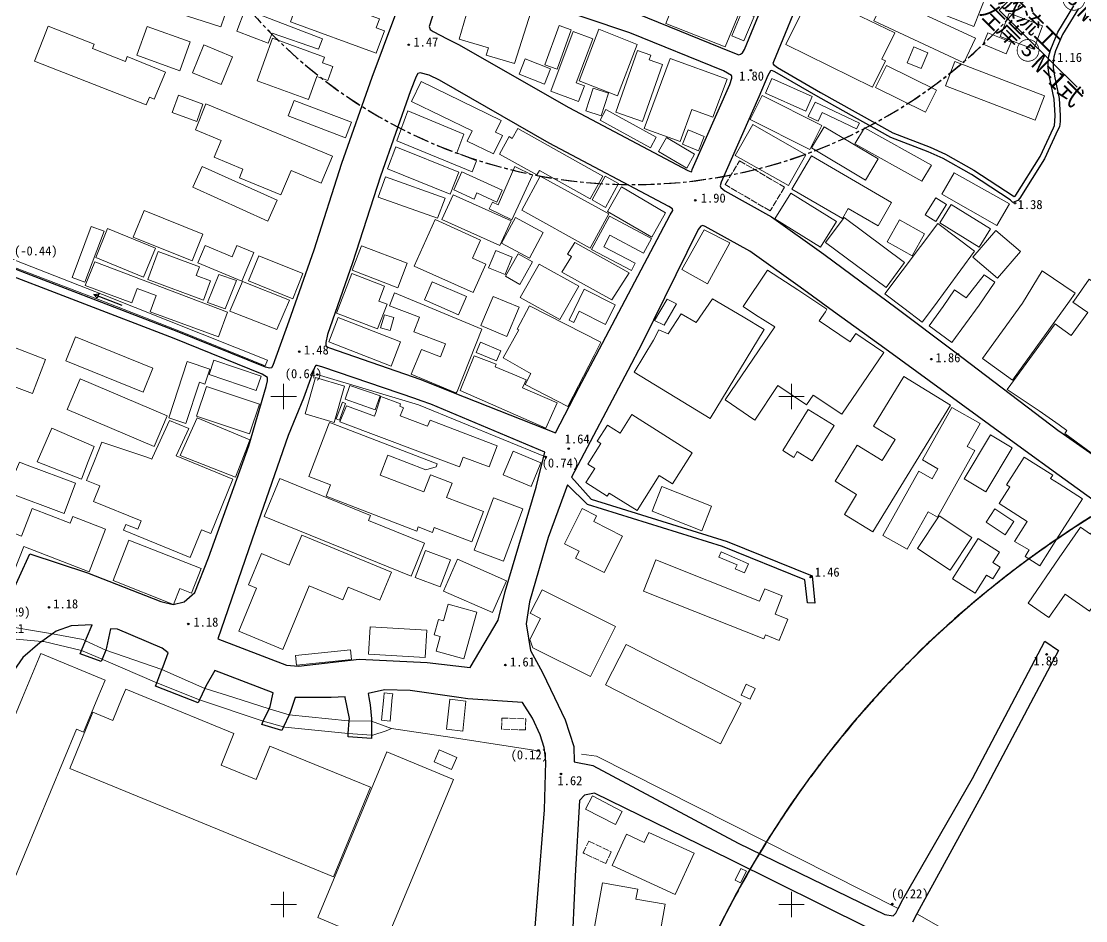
# Model space of a CAD drawing. Header units: metres. Extents: x -18 to 909, y -213 to 1219.
# Drawn here: x 188.3 to 397.9, y 76.8 to 253.9 of the extents above; entities that cross this region are included whole.
import ezdxf
from ezdxf.enums import TextEntityAlignment as Align

# ---------------------------------------------------------------- set-up
doc = ezdxf.new("R2010")
doc.units = ezdxf.units.M
doc.linetypes.add('CENTER', pattern=[5.08, 3.175, -0.635, 0.635, -0.635])
doc.linetypes.add('DASHED', pattern=[1.524, 1.27, -0.254])
for name, color, linetype in [('D-STR-HTXT', 7, 'Continuous'), ('S-SUV', 7, 'Continuous'), ('S-SUV-CELN', 7, 'Continuous'), ('S-SUV-RIV', 7, 'Continuous'), ('S-SUV-SRVR', 7, 'Continuous'), ('S-SUV-STR', 7, 'Continuous'), ('S-SUV-TTL', 7, 'Continuous')]:
    doc.layers.add(name, color=color, linetype=linetype)
doc.styles.add('JP', font='msgothic.ttc')

msp = doc.modelspace()

# ---------------------------------------------------------------- linework, layer by layer
at = {"layer": 'D-STR-HTXT', "lineweight": 18, "true_color": 0xff0000}
msp.add_lwpolyline([(384.06, 259.28), (380.89, 256.08), (396.24, 240.88)], dxfattribs=at)
at = {"layer": 'S-SUV', "lineweight": 25, "true_color": 0xffffff}
for points in [[(202.61, 200.09), (203.61, 200.19)], [(208.21, 197.95), (202.61, 200.09)], [(203.29, 199.35), (202.61, 200.09)], [(203.61, 200.19), (203.29, 199.35)]]:
    msp.add_lwpolyline(points, dxfattribs=at)
at = {"layer": 'S-SUV-CELN', "linetype": 'CENTER', "lineweight": 25, "true_color": 0xffffff}
for centre, radius, start, end in [((308.73, 321.75), 100, 75.646, 75.6231), ((308.73, 321.75), 100, 75.6231, 64.1639), ((504.94, -13.33), 200, 45.2741, 41.8862), ((504.94, -13.33), 200, 41.8862, 38.4498), ((504.94, -13.33), 200, 38.4498, 36.1566), ((504.94, -13.33), 200, 36.1566, 31.9453), ((504.94, -13.33), 200, 31.9453, 31.6256)]:
    msp.add_arc(centre, radius, start, end, dxfattribs=at)
at = {"layer": 'S-SUV-RIV', "lineweight": 13, "true_color": 0x0000ff}
for points in [[(182.45, 208.59), (204.32, 200.1), (236.81, 187.13)], [(236.35, 186.02), (219.68, 192.82), (204.4, 198.79), (181.94, 207.29)], [(236.81, 187.13), (236.35, 186.02)], [(246.63, 184.34), (266.54, 178.35), (291.58, 168.11)], [(183.46, 135.14), (194.46, 133.28)], [(192.36, 131.8), (181.57, 132.75)], [(194.46, 133.28), (200.5, 132.15), (201, 131.92)], [(200.2, 129.97), (192.78, 131.76), (192.36, 131.8)], [(204.26, 128.27), (200.2, 129.97)], [(201, 131.92), (204.96, 130.08)], [(204.96, 130.08), (216.02, 126.23)], [(215.03, 123.65), (204.54, 128.15), (204.26, 128.27)], [(216.02, 126.23), (224.48, 122.55)], [(223.42, 120.27), (215.03, 123.65)], [(224.48, 122.55), (224.53, 122.53), (230.19, 120.73)], [(236, 116.06), (223.62, 120.19), (223.42, 120.27)], [(230.19, 120.73), (237.13, 118.52)], [(237.13, 118.52), (241.06, 117.35)], [(239.97, 114.97), (236, 116.06)], [(241.06, 117.35), (252.69, 116.14), (252.91, 116.14)], [(252.91, 116.14), (257.29, 116.07)], [(257.29, 116.07), (261.26, 114.67)], [(252.73, 113.64), (240.25, 114.9), (239.97, 114.97)], [(257.3, 113.32), (252.73, 113.64)], [(261.26, 114.67), (260.21, 114.21), (257.55, 113.3), (257.3, 113.32)], [(261.26, 114.67), (273.21, 112.84), (285.04, 111.03), (290.49, 110.16)], [(298.65, 109.59), (301.61, 109.21), (361.02, 79.18)], [(364.68, 78.15), (396.24, 60.16)]]:
    msp.add_lwpolyline(points, dxfattribs=at)
at = {"layer": 'S-SUV-SRVR', "lineweight": 25, "true_color": 0x808080}
for points in [[(385.33, 370.58), (375.19, 343.63), (368.26, 324.74), (358.22, 298.56), (348.68, 275.66), (336.46, 245.93)], [(330.74, 248.33), (342.97, 278.06), (350.49, 296.11)], [(237.93, 186.15), (241.1, 194.91), (245.98, 208.88), (251.48, 225.93), (257.44, 242.89), (264.13, 260.86), (267.13, 270.77)], [(275.57, 266.3), (292.03, 261.21), (309.54, 255.39), (328.1, 247.85)], [(274.39, 262.48), (272.25, 263.03), (271.81, 262.77), (268.68, 252.83), (268.87, 252.28), (269.42, 251.88), (272.2, 250.43)], [(326.59, 244.14), (308.16, 251.64), (290.78, 257.42), (274.39, 262.48)], [(396.49, 256.42), (393.33, 251.29), (392, 248.07), (391.68, 246.86), (391.52, 245.73), (391.52, 244.8), (391.78, 243.09), (392.7, 238.66), (392.92, 235.33), (392.88, 234.16), (392.75, 233.12), (392.47, 232.49), (389.85, 226.77), (384.98, 219.03), (384.58, 218.62), (383.59, 218.21), (383.04, 218.76), (375.42, 223.69), (369.84, 226.84), (366.93, 228.15), (359.55, 231.03), (345.22, 238.99), (336.72, 243.94)], [(337.22, 244.8), (345.72, 239.86), (359.97, 231.94), (367.31, 229.08), (370.3, 227.73), (375.93, 224.55), (383.67, 219.54), (383.82, 219.39), (384.01, 219.47), (384.19, 219.65), (388.97, 227.25), (391.56, 232.91), (391.78, 233.39), (391.88, 234.24), (391.91, 235.31), (391.71, 238.53), (390.79, 242.92), (390.52, 244.73), (390.52, 245.8), (390.69, 247.06), (391.06, 248.4), (392.44, 251.74), (395.62, 256.93)], [(272.2, 250.43), (274.44, 249.33), (296.15, 236.9), (319.61, 224.48)], [(328.1, 247.85), (329.63, 247.28), (329.97, 247.4), (330.33, 247.7), (330.74, 248.33)], [(336.46, 245.93), (336.35, 245.58), (336.46, 245.36), (337.22, 244.8)], [(268.67, 243.25), (266.89, 243.75), (266.41, 243.63), (266.08, 243), (264.97, 240.17)], [(315.87, 217.41), (292.28, 229.9), (270.68, 242.27), (268.67, 243.25)], [(335.35, 243.22), (333.56, 239), (326.14, 222.19)], [(327.86, 241.44), (328.28, 242.69), (328.27, 243.02), (328.16, 243.21), (326.59, 244.14)], [(336.72, 243.94), (336.14, 244.19), (335.84, 244.1), (335.35, 243.22)], [(320.47, 224.69), (327.86, 241.44)], [(264.97, 240.17), (259.07, 223.37), (253.57, 206.34), (248.64, 192.24)], [(319.61, 224.48), (320.25, 224.23), (320.39, 224.34), (320.47, 224.69)], [(326.14, 222.19), (325.95, 221.46), (326.06, 221.16), (326.86, 220.48)], [(326.86, 220.48), (336.05, 215.39), (346.39, 208.02), (360.78, 197.31)], [(316.14, 215.8), (316.62, 216.65), (316.58, 216.95), (315.87, 217.41)], [(301.57, 188.17), (316.14, 215.8)], [(321.61, 212.88), (310.6, 190.53)], [(322.99, 213.48), (322.53, 213.65), (322.12, 213.53), (321.61, 212.88)], [(348.3, 196.77), (341.73, 201.52), (331.77, 208.61), (322.99, 213.48)], [(235.74, 184.39), (218.42, 191.4), (181.49, 205.58)], [(182.07, 207.07), (219, 192.89), (236.34, 185.87)], [(360.78, 197.31), (371.88, 188.97), (392.71, 173.18)], [(392.71, 164.47), (385.32, 169.82), (358.38, 189.44), (348.3, 196.77)], [(248.64, 192.24), (248.28, 190.64), (248.28, 190.2), (248.39, 189.83), (249.03, 189.59)], [(249.03, 189.59), (267.02, 183.37), (273.35, 180.81)], [(310.6, 190.53), (307.79, 185.14), (296.71, 164.11), (300.56, 159.77), (327.32, 151.46)], [(273.35, 180.81), (293.53, 172.85), (298.1, 181.7), (301.57, 188.17)], [(236.34, 185.87), (237.3, 185.65), (237.67, 185.72), (237.93, 186.15)], [(247.72, 185.81), (246.6, 186.11), (246.35, 186.1), (246.16, 185.84), (245.27, 183.5)], [(267.05, 179.17), (265.8, 179.62), (247.72, 185.81)], [(236.54, 181.95), (236.83, 183.09), (236.83, 183.42), (236.79, 183.72), (235.74, 184.39)], [(245.27, 183.5), (243.92, 179.71), (240.89, 172.34)], [(233.12, 170.32), (236.54, 181.95)], [(240.89, 172.34), (234.4, 153.6), (227.04, 132.31), (240.57, 127.08), (242.93, 126.94), (254.87, 128.27), (268.24, 127.66), (276.75, 126.65), (282.21, 135.98), (283.61, 141.64), (289.71, 162.14), (291.43, 169.06), (268.98, 178.47)], [(268.98, 178.47), (267.05, 179.17)], [(392.71, 173.18), (392.81, 173.11), (412.55, 159.34), (415.57, 157.24), (415.68, 157.84), (424.87, 150.24), (433.21, 145.15), (441.71, 138.49), (461.48, 124.13), (466.43, 120.72)], [(183.86, 135.64), (190.04, 149.02), (201.35, 145.29), (215.81, 139.68), (218.26, 139.05), (220.44, 139.56), (222.5, 141.43), (225.18, 148.23), (233.12, 170.32)], [(412.21, 150.25), (410.68, 151.47), (392.71, 164.47)], [(343.12, 139.4), (342.64, 143.92), (326.43, 150.49), (299.86, 158.73), (295.87, 162.61), (292.1, 152.23), (288.39, 139.6), (287.75, 135.28), (288.64, 129.99), (290.98, 125.68)], [(327.32, 151.46), (344.06, 144.69), (344.62, 139.3)], [(344.62, 139.3), (343.12, 139.4)], [(201.21, 132.43), (202.33, 135.06), (198.15, 134.85), (195.22, 133.81)], [(216.02, 126.23), (216.25, 126.83), (217.27, 129.51), (216.08, 130.45), (207.26, 134.17), (205.89, 134.28), (205.15, 130.57), (204.96, 130.08)], [(194.46, 133.28), (192.36, 131.8)], [(195.22, 133.81), (194.46, 133.28)], [(201, 131.92), (201.21, 132.43)], [(191.96, 131.51), (188.62, 128.63), (184.28, 122.25), (183.17, 120.73)], [(192.36, 131.8), (191.96, 131.51)], [(199.93, 129.32), (200.2, 129.97)], [(200.2, 129.97), (201, 131.92)], [(204.96, 130.08), (204.26, 128.27)], [(384.04, 120.73), (389.89, 131.81)], [(392.6, 130.02), (387.68, 120.73)], [(389.89, 131.81), (392.6, 130.02)], [(204.09, 127.83), (199.93, 129.32)], [(204.26, 128.27), (204.09, 127.83)], [(215.03, 123.65), (216.02, 126.23)], [(237.34, 118.98), (237.96, 121.69), (226.43, 126.07), (224.68, 122.98)], [(290.98, 125.68), (293.34, 120.73)], [(214.77, 122.97), (215.03, 123.65)], [(223.15, 119.69), (214.77, 122.97)], [(224.48, 122.55), (223.42, 120.27)], [(224.68, 122.98), (224.48, 122.55)], [(274.47, 120.73), (264.93, 122.15), (259.86, 122.26), (256.65, 121.52), (256.79, 120.73)], [(223.42, 120.27), (223.15, 119.69)], [(249.36, 120.73), (242.26, 120.75), (241.27, 117.81)], [(252.13, 120.73), (252.09, 120.91), (249.36, 120.73)], [(252.95, 116.6), (252.13, 120.73)], [(256.79, 120.73), (257.05, 119.32), (257.29, 116.56), (257.29, 116.07)], [(287.21, 40), (289.55, 75.51), (291.38, 98.62), (291.6, 108.09), (291.52, 109.49), (291.32, 110.87), (290.49, 113.42), (289.02, 116.7), (287.03, 119.74), (276.26, 120.47), (274.47, 120.73)], [(293.34, 120.73), (295.42, 116.35), (297.12, 111.08), (297.23, 108.09), (300.87, 107.35), (329.53, 92.09), (358.39, 78.02), (360.04, 77.76), (360.57, 78.28)], [(361.91, 80.98), (375.63, 104.81), (384.04, 120.73)], [(387.68, 120.73), (378.03, 102.51), (365.14, 79.01)], [(236, 116.06), (237.13, 118.52)], [(237.13, 118.52), (237.34, 118.98)], [(241.27, 117.81), (241.06, 117.35)], [(235.72, 115.45), (236, 116.06)], [(239.63, 114.22), (235.72, 115.45)], [(241.06, 117.35), (239.97, 114.97)], [(252.73, 113.64), (252.91, 116.14)], [(252.91, 116.14), (252.95, 116.6)], [(257.29, 116.07), (257.3, 113.32)], [(239.97, 114.97), (239.63, 114.22)], [(252.68, 113.03), (252.73, 113.64)], [(257.3, 113.32), (257.3, 112.7)], [(257.3, 112.7), (252.68, 113.03)], [(327.95, 88.82), (301.18, 101.91), (299.26, 101.51), (298.26, 100.47), (297.42, 85.63), (296.69, 69.59), (301.42, 68.17)], [(356.76, 40), (358.55, 65.31), (358.55, 70.13), (357.22, 73.1), (355.19, 75.35), (327.95, 88.82)], [(361.02, 79.18), (361.91, 80.98)], [(360.57, 78.28), (361.02, 79.18)], [(364.68, 78.15), (363.81, 76.51)], [(365.14, 79.01), (364.68, 78.15)]]:
    msp.add_lwpolyline(points, dxfattribs=at)
for centre in [(264.63, 249.26), (391.64, 246.15), (331.99, 244.25), (321.06, 218.64), (384.01, 218.07), (243.07, 188.84), (367.51, 187.36), (246.63, 184.34), (296.14, 169.74), (291.58, 168.11), (343.77, 144.46), (193.82, 138.49), (221.23, 135.22), (390.24, 129.24), (283.66, 127.14), (290.18, 110.32), (294.6, 105.69), (359.87, 80.08)]:
    msp.add_circle(centre, 0.15, dxfattribs=at)
at = {"layer": 'S-SUV-STR', "lineweight": 13, "true_color": 0x808080}
for points in [[(375.9, 252.84), (364.19, 257.42), (365.28, 260.21), (360.91, 261.96), (362.32, 265.56), (378.4, 259.24), (375.9, 252.84)], [(227.6, 252.82), (220.89, 254.98), (221.44, 256.68), (215.45, 258.59), (216.36, 261.09), (229.06, 257.01), (227.6, 252.82)], [(258.23, 247.61), (241.33, 253.78), (243.57, 259.93), (258.85, 254.34), (258.21, 252.57), (259.83, 251.98), (258.23, 247.61)], [(285.46, 245.56), (279.89, 247.24), (280.34, 248.67), (274.54, 250.39), (275.96, 255.08), (270.99, 256.56), (272.42, 260.76), (288.74, 255.87), (285.46, 245.56)], [(326.97, 248.84), (315.25, 253.44), (317.89, 259.98), (329.62, 255.38), (326.97, 248.84)], [(355.98, 240.89), (338.86, 249.29), (342.2, 256.1), (343.87, 255.28), (345.56, 258.77), (360.33, 251.58), (357.81, 246.42), (358.52, 246.09), (355.98, 240.89)], [(373.96, 245.72), (356.2, 253.98), (358.45, 258.84), (376.22, 250.59), (373.96, 245.72)], [(236.97, 249.56), (230.78, 251.92), (232.44, 256.25), (247.66, 250.42), (246.86, 248.39), (237.76, 251.57), (236.97, 249.56)], [(330.64, 250.05), (328.28, 251), (330.25, 255.77), (332.62, 254.82), (330.64, 250.05)], [(387.69, 248.41), (381.11, 250.89), (382.84, 255.48), (389.42, 253), (387.69, 248.41)], [(212.93, 237.43), (190.91, 246.05), (193.61, 252.95), (202.71, 249.37), (202.37, 248.52), (208.83, 245.98), (209.19, 246.96), (216.72, 243.88), (214.52, 238.56), (213.56, 238.97), (212.93, 237.43)], [(219.56, 244.16), (211.09, 247.2), (213.12, 252.86), (221.59, 249.83), (219.56, 244.16)], [(293.85, 244.47), (291.46, 245.33), (294.24, 253.03), (296.62, 252.17), (293.85, 244.47)], [(298.06, 238.1), (292.61, 240.11), (297, 251.88), (300.85, 250.45), (297.63, 241.77), (299.23, 241.18), (298.06, 238.1)], [(305.74, 239.19), (298.19, 242.19), (302.04, 252.32), (309.6, 249.32), (305.74, 239.19)], [(382.28, 247.47), (377.73, 249.36), (378.68, 251.63), (383.23, 249.74), (382.28, 247.47)], [(244.88, 238.46), (234.76, 242.16), (237.83, 250.53), (248.07, 246.79), (247.68, 245.72), (249.7, 244.98), (248.67, 242.21), (246.53, 242.99), (244.88, 238.46)], [(227.72, 241.46), (222.07, 243.76), (224.3, 249.22), (229.95, 246.91), (227.72, 241.46)], [(310.65, 234.15), (305.43, 236), (309.71, 248.12), (312.32, 247.2), (312, 246.28), (314.61, 245.36), (310.65, 234.15)], [(365.53, 244.57), (362.77, 245.72), (364.06, 248.82), (366.82, 247.66), (365.53, 244.57)], [(291.34, 241.5), (286.38, 243.49), (287.55, 246.52), (292.52, 244.52), (291.34, 241.5)], [(318.11, 230.2), (310.99, 232.77), (316.08, 246.54), (327.35, 242.48), (324.52, 235.01), (320.37, 236.5), (318.11, 230.2)], [(387.98, 234.44), (370.34, 241.19), (372.15, 245.95), (389.79, 239.21), (387.98, 234.44)], [(366.4, 235.99), (356.54, 240.85), (358.69, 245.21), (368.55, 240.35), (366.4, 235.99)], [(281.32, 227.76), (276.14, 230.27), (277.12, 232.3), (265.2, 238.11), (267.08, 242), (282.84, 234.35), (281.72, 232.04), (283.07, 231.37), (281.32, 227.76)], [(342.81, 236.16), (334.87, 239.73), (336.11, 242.62), (344.06, 239.05), (342.81, 236.16)], [(222.9, 234.18), (218.04, 235.95), (219.27, 239.31), (224.12, 237.55), (222.9, 234.18)], [(302.51, 235.27), (299.48, 236.26), (300.93, 240.7), (303.95, 239.71), (302.51, 235.27)], [(343.61, 228.66), (331.87, 234.52), (334.23, 239.24), (345.97, 233.38), (343.61, 228.66)], [(239.47, 219.69), (231.28, 223.07), (231.99, 224.78), (226.33, 227.11), (227.7, 230.44), (222.62, 232.54), (224.71, 237.61), (249.59, 227.33), (247.41, 222.03), (241.46, 224.52), (239.47, 219.69)], [(252.16, 230.92), (240.86, 235.24), (242.05, 238.31), (253.35, 233.99), (252.16, 230.92)], [(352.79, 232.71), (346.05, 235.93), (345.23, 234.23), (343.29, 235.15), (344.68, 237.96), (353.36, 233.8), (352.79, 232.71)], [(277.09, 224.22), (262.26, 230.36), (264.47, 236.23), (275.46, 231.68), (274.13, 228), (278, 226.4), (277.09, 224.22)], [(312.23, 228.99), (302.3, 234.43), (303.41, 236.51), (313.34, 231.07), (312.23, 228.99)], [(300.37, 218.93), (290.36, 224.51), (289.87, 223.63), (282.49, 227.74), (284.4, 231.17), (285.02, 230.82), (286.13, 232.76), (302.88, 223.37), (300.37, 218.93)], [(339.39, 221.52), (328.9, 227.49), (332.36, 233.56), (342.84, 227.6), (339.39, 221.52)], [(354.57, 222.63), (343.97, 228.95), (346.46, 233.11), (357.05, 226.79), (354.57, 222.63)], [(365.69, 222.43), (352.49, 229.75), (354.39, 232.88), (367.59, 225.56), (365.69, 222.43)], [(319.4, 224.99), (313.84, 228.25), (315.37, 230.99), (320.93, 227.73), (319.4, 224.99)], [(321.7, 228.4), (318.56, 229.68), (319.66, 232.5), (322.8, 231.22), (321.7, 228.4)], [(272.81, 219.84), (260.42, 224.83), (262.12, 229.14), (274.51, 224.16), (272.81, 219.84)], [(357.04, 213.58), (351.19, 217.02), (350.03, 215.03), (340.08, 220.85), (343.92, 227.42), (359.72, 218.18), (357.04, 213.58)], [(236.89, 214.54), (222.1, 221.21), (223.95, 225.32), (238.75, 218.64), (236.89, 214.54)], [(277.52, 218.85), (273.49, 220.71), (275.09, 224.27), (283.03, 220.62), (281.96, 218.29), (278.06, 220.09), (277.52, 218.85)], [(284.94, 214.8), (280.48, 216.94), (281.12, 218.29), (282.22, 217.75), (285.54, 225.26), (288.97, 223.6), (284.94, 214.8)], [(270.28, 215.09), (258.59, 219.26), (260.08, 223.24), (271.78, 219.06), (270.28, 215.09)], [(300.34, 209.23), (286.88, 216.71), (290.54, 223.42), (304.01, 215.95), (300.34, 209.23)], [(303.4, 217.24), (300.73, 218.71), (303.29, 223.4), (305.96, 221.92), (303.4, 217.24)], [(380.44, 213.67), (369.57, 219.82), (372.04, 224.07), (382.91, 217.93), (380.44, 213.67)], [(312.47, 211.35), (303.74, 216.45), (306.5, 221.27), (315.22, 216.16), (312.47, 211.35)], [(282.56, 209.71), (271.18, 214.85), (273.38, 219.73), (284.77, 214.58), (282.56, 209.71)], [(345.69, 209.39), (336.71, 214.98), (339.85, 220.06), (348.83, 214.48), (345.69, 209.39)], [(368.4, 214.46), (366.35, 215.8), (368.44, 219.14), (370.49, 217.8), (368.4, 214.46)], [(221.96, 206.71), (210.4, 211.36), (212.53, 216.64), (224.08, 211.98), (221.96, 206.71)], [(376.95, 209.43), (369.2, 214.17), (371.46, 217.78), (379.21, 213.04), (376.95, 209.43)], [(277.31, 200.5), (265.71, 205.7), (269.83, 214.83), (278.79, 210.81), (277.18, 207.25), (279.82, 206.06), (277.31, 200.5)], [(288.41, 207.24), (282.92, 210.21), (285.65, 215.25), (291.13, 212.27), (288.41, 207.24)], [(310.89, 208.21), (304.23, 211.77), (303.03, 209.5), (309.25, 206.23), (308.49, 204.8), (300.65, 208.95), (304.14, 215.53), (312.44, 211.13), (310.89, 208.21)], [(358.62, 201.48), (346.72, 210.32), (350.36, 215.23), (362.25, 206.4), (358.62, 201.48)], [(362.15, 197.37), (358.37, 200.2), (368.82, 214.07), (376.01, 208.6), (367.97, 197.62), (365.73, 194.66), (362.15, 197.37)], [(363.74, 207.69), (358.84, 210.44), (361.29, 214.81), (366.19, 212.06), (363.74, 207.69)], [(200.88, 202.53), (198.39, 203.44), (202.08, 213.47), (204.63, 212.53), (200.88, 202.53)], [(212.42, 203.53), (203.01, 207.36), (205.33, 213.08), (214.74, 209.24), (212.42, 203.53)], [(323.44, 202.16), (318.43, 205.02), (322.79, 212.82), (327.84, 210.26), (323.44, 202.16)], [(380.55, 203.28), (375.7, 207.43), (380.21, 212.69), (385.06, 208.54), (380.55, 203.28)], [(231.76, 202.73), (223.12, 206.35), (224.54, 209.74), (229.88, 207.5), (230.81, 209.71), (234.11, 208.33), (231.76, 202.73)], [(262.49, 201.42), (253.49, 204.86), (255.33, 209.69), (264.33, 206.26), (262.49, 201.42)], [(304.64, 199.01), (294.77, 204.47), (296.71, 207.55), (295.92, 208.04), (297.35, 210.31), (308.01, 204.33), (304.64, 199.01)], [(224.19, 198.98), (213.23, 203.05), (215.28, 208.57), (223.42, 205.54), (222.79, 203.84), (225.6, 202.81), (224.19, 198.98)], [(241.78, 199.26), (233.08, 202.76), (235.09, 207.71), (243.78, 204.22), (241.78, 199.26)], [(283.6, 204.04), (280.36, 205.36), (281.76, 208.77), (285, 207.44), (283.6, 204.04)], [(286.54, 202.08), (283.7, 203.68), (286.2, 208.09), (289.03, 206.5), (286.54, 202.08)], [(227.15, 191.74), (213.72, 196.69), (214.91, 199.91), (211.14, 201.3), (210.09, 198.44), (200.94, 201.84), (202.79, 206.49), (228.97, 196.64), (227.15, 191.74)], [(294.39, 195.17), (286.59, 199.5), (290.3, 206.05), (298.1, 201.72), (294.39, 195.17)], [(228.46, 197.28), (225.01, 198.49), (227.27, 204.05), (230.72, 202.84), (228.46, 197.28)], [(258.51, 193.35), (250.44, 196.44), (253.41, 204.21), (259.86, 201.74), (258.73, 198.8), (260.36, 198.18), (258.51, 193.35)], [(332.91, 196.11), (330.46, 197.75), (335.27, 204.88), (341.22, 201.03), (346.96, 197.2), (346.68, 196.7), (345.45, 194.89), (351.52, 190.79), (352.64, 192.43), (358.15, 188.7), (349.89, 176.5), (344.29, 180.29), (342.97, 178.34), (337.34, 182.15), (332.76, 175.38), (326.93, 179.32), (336.69, 193.75), (332.91, 196.11)], [(369.89, 197.7), (372.1, 201.03), (374.42, 199.42), (377.92, 203.94), (380.01, 202.54), (376.95, 198), (371.6, 190.66), (367.13, 193.91), (369.89, 197.7)], [(385.49, 198.37), (389.39, 204.78), (395.83, 200.37), (394.73, 198.77), (392.71, 195.96), (383.49, 183.2), (377.61, 187.46), (385.49, 198.37)], [(238.65, 193.18), (229.41, 196.81), (231.93, 202.63), (241.16, 199), (238.65, 193.18)], [(274.43, 196.12), (267.72, 199.03), (269.27, 202.59), (275.98, 199.68), (274.43, 196.12)], [(392.71, 193.73), (395.08, 192), (398.37, 196.52), (395.39, 198.55), (395.57, 198.8), (398.62, 203.14), (404.34, 199.26), (404.29, 199.18), (402.55, 196.79), (408.21, 192.66), (400.62, 182.25), (405.91, 178.4), (399.01, 168.94), (393.82, 172.73), (394.24, 173.3), (392.71, 174.4), (388.79, 177.21), (382.48, 181.4), (391.9, 194.32), (392.71, 193.73)], [(273.6, 180.88), (265.12, 184.38), (267.16, 189.27), (270.9, 187.82), (271.88, 190.36), (265.65, 192.77), (266.75, 195.6), (260.84, 197.89), (261.82, 200.41), (279.01, 193.24), (274.15, 181.02), (274, 180.7), (273.6, 180.88)], [(283.95, 191.83), (278.85, 193.97), (281.26, 199.73), (286.37, 197.59), (283.95, 191.83)], [(303.37, 194.19), (298.21, 196.82), (297.11, 194.57), (296.22, 195.01), (299.2, 201.13), (305.26, 198.05), (303.37, 194.19)], [(312.85, 191.11), (313.9, 193.14), (315.7, 192.33), (318.29, 196.26), (321.21, 194.6), (324.47, 199.27), (330.5, 195.71), (334.62, 193.21), (323.99, 175.69), (309.01, 184.78), (312.85, 191.11)], [(314.91, 194.06), (313.05, 194.97), (315.5, 199.18), (317.36, 198.26), (314.91, 194.06)], [(285.98, 193.29), (288.41, 197.89), (302.46, 190.68), (301.16, 188.06), (295.95, 178.03), (287.56, 182.39), (288.66, 184.52), (288.3, 184.71), (283.23, 187.62), (286.33, 193.11), (285.98, 193.29)], [(261.18, 186), (248.88, 190.76), (250.73, 195.55), (263.03, 190.8), (261.18, 186)], [(260.96, 193), (259.08, 193.56), (259.83, 196.1), (261.72, 195.55), (260.96, 193)], [(212.31, 180.85), (197.08, 187.05), (199.01, 191.78), (214.24, 185.58), (212.31, 180.85)], [(190.53, 180.57), (184.42, 182.92), (187, 189.64), (193.11, 187.29), (190.53, 180.57)], [(281.91, 187.02), (277.92, 188.7), (278.78, 190.71), (282.77, 189.03), (281.91, 187.02)], [(220.77, 174.67), (217.4, 175.81), (220.99, 186.87), (225.45, 185.36), (224.5, 182.45), (223.41, 182.8), (220.77, 174.67)], [(234.61, 181.22), (225.33, 184.36), (226.28, 187.15), (235.56, 184.01), (234.61, 181.22)], [(274.79, 181.18), (277.5, 188.01), (281.84, 186.4), (281.67, 185.88), (285.9, 184.08), (287.75, 183.27), (287.06, 181.72), (293.84, 178.73), (291.65, 173.75), (274.79, 181.18)], [(214.52, 170.19), (197.39, 177.48), (199.93, 183.46), (217.07, 176.18), (214.52, 170.19)], [(249.92, 174.91), (244.21, 176.6), (246.27, 183.72), (251.98, 182.03), (249.92, 174.91)], [(371.3, 178.32), (356.03, 153.35), (350.42, 156.78), (352.83, 160.72), (348.58, 163.32), (352.94, 170.44), (357.87, 167.43), (360.39, 171.55), (356.12, 174.15), (362.11, 183.95), (371.3, 178.32)], [(233.28, 172.66), (222.85, 176.16), (224.81, 181.98), (235.23, 178.48), (233.28, 172.66)], [(258.01, 177.38), (252.14, 179.5), (253.02, 182.18), (259, 180.14), (258.01, 177.38)], [(250.99, 175.34), (250.37, 175.6), (251.56, 178.89), (252.18, 178.63), (250.99, 175.34)], [(251.08, 175), (252.4, 178.18), (256.85, 176.51), (257.87, 176.12), (258.14, 176.84), (259.17, 179.98), (263.01, 178.57), (262.87, 178.08), (263.58, 177.81), (262.97, 176.19), (268.32, 174.17), (268.82, 175.35), (282.05, 170.32), (280.48, 166.15), (275.33, 168.09), (274.6, 166.14), (251.08, 175)], [(313.95, 164.45), (309.59, 157.55), (304.11, 161), (303.73, 160.41), (299.52, 163.07), (301.26, 165.82), (299.89, 166.69), (302.45, 170.76), (301.76, 171.19), (303.78, 174.38), (306.26, 172.81), (308.55, 176.44), (320.46, 168.93), (316.59, 162.79), (313.95, 164.45)], [(348.4, 174.32), (344.07, 167.33), (341.14, 169.15), (340.45, 168.03), (338.29, 169.37), (343.3, 177.47), (348.4, 174.32)], [(365.79, 167.52), (371.56, 177.82), (377.13, 174.71), (374.6, 170.17), (376.07, 169.35), (368.75, 156.27), (366.89, 157.31), (362.79, 149.98), (358.01, 152.65), (365.09, 165.31), (367.73, 163.83), (368.81, 165.76), (365.79, 167.52)], [(202.77, 167.31), (204.22, 171.03), (213.28, 167.97), (214.04, 167.66), (214.18, 168.03), (217.5, 175.29), (221.3, 173.71), (218.82, 168.32), (230, 163.76), (225.67, 153.04), (223.84, 153.79), (221.6, 148.29), (208.44, 153.66), (208.91, 154.82), (211.26, 153.86), (211.94, 155.54), (202.56, 159.36), (203.8, 162.41), (201.2, 163.47), (202.77, 167.31)], [(219.63, 168.37), (223, 175.79), (233.32, 171.47), (232.88, 170.25), (230.49, 164.14), (219.63, 168.37)], [(248.85, 174.42), (249.02, 174.91), (249.74, 174.65), (270.26, 166.78), (270.02, 166.14), (268.03, 165.54), (260.49, 168.43), (259, 164.55), (267.62, 161.25), (268.91, 164.58), (273.18, 162.94), (272.1, 160.15), (279.34, 157.38), (277.05, 151.41), (269.65, 154.24), (269.28, 153.26), (266.51, 154.33), (266.2, 153.52), (248.37, 160.36), (249.23, 162.6), (244.94, 164.25), (248.85, 174.42)], [(192.68, 166.68), (191.49, 167.13), (194.37, 173.77), (202.71, 170.19), (201.54, 167.23), (200.17, 163.74), (192.68, 166.68)], [(374.02, 163.78), (379.18, 172.43), (383.44, 169.89), (378.28, 161.24), (374.02, 163.78)], [(283.24, 164.6), (285.18, 169.25), (290.67, 166.96), (288.73, 162.31), (283.24, 164.6)], [(392.71, 162.81), (397.28, 159.89), (392.71, 152.72), (388.87, 146.69), (386, 148.52), (386.81, 149.79), (383.88, 151.48), (386.39, 155.43), (380.88, 158.95), (382.97, 162.22), (382.35, 162.61), (385.84, 168.08), (391.43, 164.52), (391.02, 163.88), (392.71, 162.81)], [(186.27, 163.09), (188, 167.07), (189.5, 166.48), (199.01, 162.96), (196.8, 156.98), (185.55, 161.15), (186.27, 163.09)], [(265.08, 144.64), (236.19, 156.39), (239.23, 163.86), (257.1, 156.59), (256.71, 155.62), (267.72, 151.14), (265.08, 144.64)], [(314.45, 162.26), (324.24, 158.4), (322.35, 153.59), (312.55, 157.45), (314.45, 162.26)], [(277.52, 149.73), (281.33, 160.03), (287.11, 157.89), (283.29, 147.59), (277.52, 149.73)], [(176.1, 151.72), (176.15, 151.84), (176.19, 151.82), (178.18, 151.05), (180.01, 155.76), (188.4, 152.5), (190.51, 157.94), (197.97, 155.04), (198.5, 156.4), (204.95, 153.9), (201.68, 145.5), (188.84, 150.49), (187.01, 145.79), (175.53, 150.26), (176.1, 151.72)], [(303.12, 145.34), (297.5, 148.15), (298.21, 149.57), (295.31, 151.01), (298.77, 157.95), (301.63, 156.52), (301.05, 155.37), (306.72, 152.54), (303.12, 145.34)], [(380.06, 157.89), (383.81, 155.39), (382.05, 152.75), (378.3, 155.25), (380.06, 157.89)], [(364.81, 150.06), (369.07, 156.52), (375.53, 152.26), (371.27, 145.8), (364.81, 150.06)], [(392.71, 148.22), (396.89, 154.3), (398.88, 152.93), (399.58, 153.93), (402.94, 151.62), (402.08, 150.37), (406.73, 147.17), (403.78, 142.87), (402.73, 143.59), (398.7, 137.75), (393.86, 141.07), (392.71, 139.4), (390.7, 136.47), (386.58, 139.3), (392.71, 148.22)], [(209.54, 151.74), (223.76, 146.14), (221.84, 141.29), (219.55, 142.2), (218.31, 139.07), (206.4, 143.77), (209.54, 151.74)], [(243.58, 152.72), (261.22, 145.4), (258.93, 139.89), (252.68, 142.48), (251.63, 139.97), (245.02, 142.71), (239.83, 130.2), (231.16, 133.8), (234.67, 142.26), (233.08, 142.92), (235.64, 149.07), (241.12, 146.8), (243.58, 152.72)], [(371.7, 144.1), (376.74, 152.07), (380.98, 149.39), (379.66, 147.31), (381.1, 146.4), (379.63, 144.08), (378.42, 144.85), (376.16, 141.27), (371.7, 144.1)], [(272.87, 147.85), (270.84, 142.52), (265.93, 144.4), (267.96, 149.72), (272.87, 147.85)], [(326.14, 149.41), (331.53, 147.09), (330.76, 145.31), (328.94, 146.09), (329.27, 146.86), (325.71, 148.39), (326.14, 149.41)], [(281.11, 137.48), (271.47, 141.71), (274.21, 147.95), (283.85, 143.72), (281.11, 137.48)], [(313.27, 147.84), (333.68, 139.71), (334.74, 142.13), (338.19, 140.76), (336.76, 137.17), (339.25, 136.18), (337.59, 132), (334.86, 133.08), (334.55, 132.3), (310.83, 141.71), (313.27, 147.84)], [(290.88, 141.95), (305.34, 134.71), (300.4, 124.86), (289.06, 130.54), (288.5, 132.18), (290.57, 136.31), (288.56, 137.32), (290.88, 141.95)], [(278.02, 137.57), (275.49, 128.39), (270.03, 129.9), (270.82, 132.75), (269.65, 133.07), (270.49, 136.12), (271.48, 135.85), (272.39, 139.12), (278.02, 137.57)], [(257.02, 134.64), (268.2, 134.02), (267.9, 128.64), (256.72, 129.26), (257.02, 134.64)], [(242.36, 128.99), (253.18, 130.14), (253.38, 128.26), (242.56, 127.12), (242.36, 128.99)], [(308.25, 120.73), (303.39, 123.21), (307.47, 131.19), (327.92, 120.73), (330.1, 119.62), (326.02, 111.64), (308.25, 120.73)], [(188.61, 120.73), (192.22, 129.42), (204.86, 124.17), (203.43, 120.73), (200.6, 113.92), (199.19, 114.51), (181.26, 71.3), (170.03, 75.96), (188.61, 120.73)], [(208.23, 120.73), (208.91, 122.38), (212.93, 120.73), (230.22, 113.64), (227.67, 107.42), (234.6, 104.58), (237.3, 111.18), (257.08, 103.07), (249.85, 85.44), (197.87, 106.76), (202.41, 117.83), (206.38, 116.2), (208.23, 120.73)], [(259.71, 120.73), (259.8, 121.64), (261.47, 121.48), (261.4, 120.73), (260.95, 116.11), (259.28, 116.27), (259.71, 120.73)], [(331.13, 120.73), (330.08, 121.22), (331.07, 123.34), (332.84, 122.52), (332.01, 120.73), (331.85, 120.39), (331.13, 120.73)], [(275.9, 120.02), (275.26, 114.15), (272.05, 114.51), (272.74, 120.42), (275.9, 120.02)], [(246.71, 77.4), (260.32, 110.06), (273.44, 104.6), (259.82, 71.93), (246.71, 77.4)], [(270.63, 110.43), (274.08, 108.92), (273.07, 106.59), (269.61, 108.1), (270.63, 110.43)], [(305.32, 95.72), (299.47, 98.78), (300.83, 101.38), (306.68, 98.32), (305.32, 95.72)], [(317.07, 81.96), (304.67, 87.69), (307.5, 93.82), (311.02, 92.19), (311.94, 94.18), (320.82, 90.08), (317.07, 81.96)], [(328.89, 84.81), (330.03, 87.08), (331.12, 86.53), (329.98, 84.27), (328.89, 84.81)], [(300.35, 70.89), (302.76, 84.27), (309.72, 83.01), (309.37, 81.07), (315.13, 80.03), (313.07, 68.6), (300.35, 70.89)]]:
    msp.add_lwpolyline(points, dxfattribs=at)
at = {"layer": 'S-SUV-STR', "linetype": 'DASHED', "lineweight": 13, "true_color": 0x808080}
for points in [[(335.81, 216.55), (326.93, 221.73), (329.77, 226.41), (338.65, 221.22), (335.81, 216.55)], [(282.97, 116.71), (287.7, 116.53), (287.61, 114.35), (282.88, 114.53), (282.97, 116.71)], [(300.09, 92.45), (304.52, 90.34), (303.42, 88.04), (298.98, 90.14), (300.09, 92.45)]]:
    msp.add_lwpolyline(points, dxfattribs=at)
at = {"layer": 'S-SUV-TTL', "lineweight": 13, "true_color": 0xffffff}
for p, q in [((240, 182.5), (240, 177.5)), ((340, 182.5), (340, 177.5)), ((237.5, 180), (242.5, 180)), ((337.5, 180), (342.5, 180)), ((240, 82.5), (240, 77.5)), ((340, 82.5), (340, 77.5)), ((237.5, 80), (242.5, 80)), ((337.5, 80), (342.5, 80))]:
    msp.add_line(p, q, dxfattribs=at)

# ---------------------------------------------------------------- texts
at = {"layer": 'D-STR-HTXT', "true_color": 0xff0000, "style": 'JP'}
for s, p in [('左岸⑤N=2箇所', (396.14, 253.65)), ('放流工', (385.09, 251.93)), ('左岸⑤N=1式', (385.4, 245.29))]:
    msp.add_text(s, height=3.5, rotation=315.2741, dxfattribs=at).set_placement(p, align=Align.BOTTOM_CENTER)
at = {"layer": 'S-SUV-SRVR', "true_color": 0x808080, "style": 'JP'}
for s, p in [('1.47', (265.56, 248.36)), ('1.16', (392.3, 245.35)), ('1.80', (329.68, 241.67)), ('1.90', (322.14, 217.64)), ('1.38', (384.54, 216.37)), ('(-0.44)', (186.92, 207.24)), ('1.48', (243.99, 187.74)), ('1.86', (368.36, 186.22)), ('(0.64)', (240.23, 183.07)), ('1.64', (295.35, 170.22)), ('(0.74)', (290.82, 165.49)), ('1.46', (344.57, 143.99)), ('(-0.29)', (181.6, 136.16)), ('1.18', (194.64, 137.75)), ('1.18', (222.25, 134.16)), ('1.11', (184, 132.89)), ('1.61', (284.57, 126.32)), ('1.89', (387.63, 126.52)), ('(0.12)', (284.69, 108.02)), ('1.62', (293.93, 102.94)), ('(0.22)', (359.63, 80.66))]:
    msp.add_text(s, height=1.8, dxfattribs=at).set_placement(p, align=Align.BOTTOM_LEFT)

doc.saveas('drawing.dxf')
